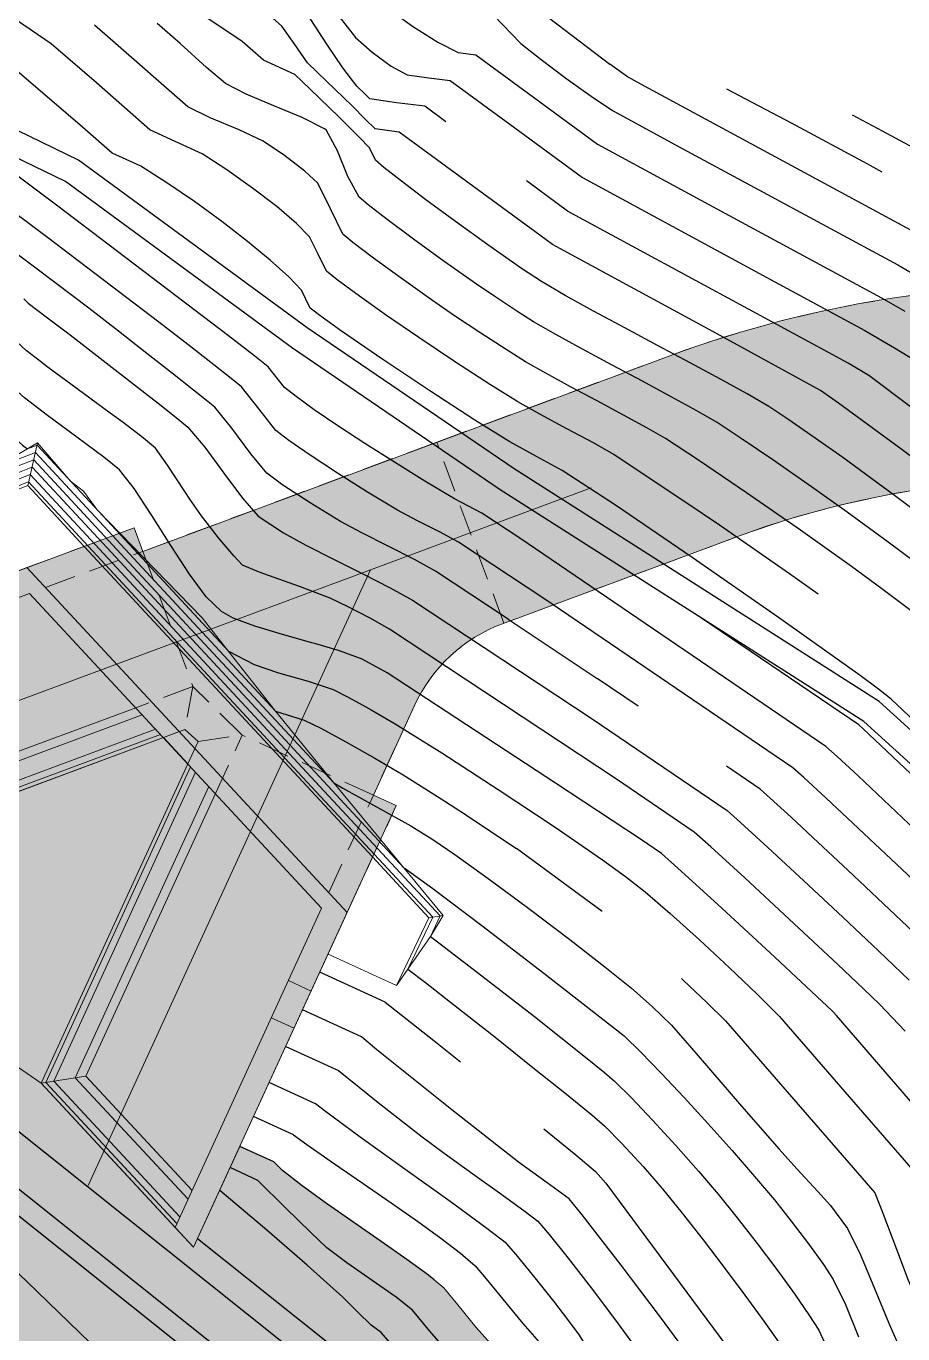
# Model space of a CAD drawing. Header units: millimetres. Extents: x -133 to 63340, y -143 to 109141.
# Drawn here: x 62375.74 to 62403.71, y 108720.06 to 108761.78 of the extents above; entities that cross this region are included whole.
import ezdxf

# ---------------------------------------------------------------- set-up
doc = ezdxf.new("R2010")
doc.units = ezdxf.units.MM
doc.header["$MEASUREMENT"] = 0
for name, pattern in [('NASCOSTA', [9.525, 6.35, -3.175]), ('TRATTEGGIATA', [0.75, 0.5, -0.25]), ('TRATTEGGIATA2', [9.525, 6.35, -3.175]), ('TRATTOPUNTO2', [12.7, 6.35, -3.175, 0, -3.175])]:
    doc.linetypes.add(name, pattern=pattern)
for name, color, linetype in [('colore lago', 131, 'Continuous'), ('curve livello 1m', 2, 'Continuous'), ('curve livello 5m', 7, 'Continuous'), ('curve livello di scavo 1 m', 2, 'Continuous'), ('LIN010CO', 2, 'Continuous'), ('LIN010TR', 2, 'NASCOSTA'), ('LIN018CO', 6, 'Continuous'), ('LIN025CO', 7, 'Continuous'), ('LINCOLO-ROSSO-025', 10, 'Continuous'), ('Strade', 7, 'Continuous'), ('TRATTCOLO-30', 253, 'Continuous'), ('TRATTCOLO-32', 255, 'Continuous')]:
    doc.layers.add(name, color=color, linetype=linetype)
doc.layers.add('Colori bordi', color=5, linetype='Continuous', plot=False)
doc.layers.add('no_plot', color=5, linetype='Continuous', plot=False)

# ---------------------------------------------------------------- blocks, each defined once
blk = doc.blocks.new('CONTORNO')
at = {"layer": 'Colori bordi', "lineweight": 0, "ltscale": 2, "flags": 128}
blk.add_lwpolyline([(9.426, 101.471, 0.76503), (-27.561, 123.114), (-31.83, 118.918, 0.278191), (-69.079, 126.141), (-85.83, 120.005), (-86.105, 120.756), (-102.99, 114.571), (-98.153, 109.314), (-85.2, 114.059), (-84.427, 113.219), (-89.144, 103.05), (-84.307, 97.793), (-77.785, 111.855), (-78.51, 112.191), (-77.184, 115.052, -0.198912), (-74.368, 117.643), (-67.474, 120.163, -0.281645), (-36.074, 114.45, 0.175507), (-40.663, 100.044), (-40.374, 92.645, 0.034114)], format="xyb", dxfattribs=at)

msp = doc.modelspace()

# ---------------------------------------------------------------- hatches: boundary and pattern name
at = {"layer": 'colore lago', "linetype": 'Continuous', "lineweight": 0}
msp.add_hatch(color=256, dxfattribs=at).paths.add_polyline_path([(62394.5204, 108712.2459), (62395.117, 108711.6764), (62395.6406, 108710.6293), (62394.8002, 108710.3922), (62399.2235, 108704.7825), (62412.5003, 108708.5285), (62413.2067, 108707.6326), (62407.7302, 108697.8512), (62412.1535, 108692.2416), (62412.9472, 108693.6591), (62412.9542, 108692.0976), (62414.0082, 108690.1294), (62414.5077, 108689.1966), (62414.9207, 108688.4253), (62415.1861, 108687.9297), (62415.5083, 108687.3279), (62416.2931, 108686.7942), (62417.1906, 108686.23), (62417.969, 108685.782), (62418.4846, 108685.537), (62419.1884, 108685.4527), (62419.9557, 108685.3699), (62420.4783, 108685.1894), (62421.2527, 108684.8739), (62422.0468, 108684.518), (62422.5163, 108684.2624), (62423.4994, 108683.254), (62424.8803, 108681.83), (62425.6772, 108681.0253), (62426.388, 108680.3128), (62426.9073, 108679.7976), (62427.1296, 108679.5849), (62427.6677, 108679.3514), (62428.2779, 108678.8906), (62429.1097, 108678.186), (62429.7272, 108677.6064), (62430.0884, 108677.2216), (62430.467, 108676.3439), (62430.811, 108675.2778), (62431.1702, 108674.5108), (62431.6141, 108674.232), (62432.1182, 108673.9293), (62432.7182, 108673.2212), (62433.3642, 108672.3188), (62433.9717, 108671.5972), (62434.4688, 108671.2781), (62434.9585, 108671.0103), (62435.4179, 108670.7577), (62435.9831, 108670.3933), (62436.7708, 108669.8635), (62437.6389, 108669.2648), (62438.4457, 108668.6941), (62439.3646, 108668.0159), (62440.4199, 108667.2144), (62441.2951, 108666.53), (62442.2044, 108665.791), (62443.0885, 108665.0571), (62443.8645, 108664.3988), (62444.449, 108663.8865), (62444.7591, 108663.591), (62445.3244, 108662.7111), (62445.8151, 108661.9895), (62446.4679, 108661.7513), (62448.1936, 108661.1408), (62446.5378, 108652.8014), (62446.3027, 108651.6172), (62440.9509, 108652.5219), (62435.4435, 108653.0423), (62429.8796, 108653.2134), (62424.3375, 108653.0217), (62418.7888, 108652.4748), (62413.313, 108651.5404), (62407.8947, 108650.2381), (62402.5829, 108648.6194), (62397.4028, 108646.6292), (62392.3471, 108644.2966), (62387.4709, 108641.6608), (62382.7641, 108638.6807), (62378.5736, 108635.667), (62374.4327, 108632.2574), (62370.3747, 108628.4632), (62367.341, 108625.2477), (62364.0711, 108621.403), (62361.5015, 108617.9735), (62358.4141, 108613.3566), (62355.6386, 108608.5282), (62353.1888, 108603.5582), (62351.0878, 108598.4147), (62349.3183, 108593.1368), (62347.9014, 108587.7584), (62346.8307, 108582.3046), (62346.1263, 108576.8084), (62345.7933, 108571.4278), (62345.8092, 108565.8708), (62346.181, 108560.3104), (62346.9476, 108554.8198), (62348.0569, 108549.3677), (62348.9382, 108546.1575), (62347.7101, 108543.5061), (62343.6536, 108541.931), (62342.917, 108542.5188), (62342.059, 108542.9833), (62341.337, 108543.1852), (62340.5752, 108542.9743), (62339.6342, 108542.4682), (62338.6626, 108541.9356), (62337.8087, 108541.6455), (62337.3125, 108541.7296), (62336.3871, 108541.9326), (62334.0999, 108542.5173), (62331.1652, 108543.3198), (62327.978, 108544.2057), (62324.9329, 108545.0408), (62322.4248, 108545.6908), (62321.6797, 108545.8539), (62320.815, 108546.034), (62320.3039, 108546.1522), (62319.6879, 108546.4466), (62318.9296, 108546.8157), (62317.7863, 108547.2996), (62316.4033, 108547.8555), (62314.8859, 108548.4511), (62313.3395, 108549.0541), (62311.8694, 108549.6324), (62310.5809, 108550.1538), (62309.5794, 108550.586), (62308.9211, 108550.911), (62307.8794, 108551.5619), (62304.9319, 108553.2472), (62301.7635, 108555.25), (62299.7834, 108556.5397), (62298.9389, 108745.4947), (62330.7416, 108763.2145), (62333.3772, 108761.0595), (62337.2747, 108758.1642), (62341.9795, 108755.3069), (62347.0136, 108752.0356), (62351.8854, 108748.4512), (62355.9183, 108746.3193), (62362.3694, 108741.3887), (62363.4846, 108740.874), (62364.5999, 108740.3594), (62363.7039, 108740.0266), (62362.3265, 108739.5151), (62367.187, 108734.2797), (62380.1191, 108739.0825), (62380.8954, 108738.2464), (62376.2242, 108728.0558), (62381.0848, 108722.8205), (62382.5581, 108726.0346), (62383.6394, 108725.543), (62383.921, 108725.2729), (62384.545, 108724.7826), (62385.3252, 108724.2188), (62386.1902, 108723.6166), (62387.0683, 108723.0109), (62387.888, 108722.4367), (62388.5779, 108721.9292), (62389.0664, 108721.5233), (62389.5101, 108720.9867), (62390.0985, 108720.2676), (62390.648, 108719.643), (62391.287, 108718.9268), (62391.6211, 108718.5385), (62391.925, 108717.8958), (62392.2269, 108717.0545), (62392.8338, 108715.1478), (62393.1436, 108714.2685), (62393.4608, 108713.5627)])
at = {"layer": 'LINCOLO-ROSSO-025', "linetype": 'Continuous', "lineweight": 0}
h = msp.add_hatch(color=256, dxfattribs=at)
h.dxf.hatch_style = 1
h.paths.add_polyline_path([(62441.6798, 108724.7481, 0.0303488), (62440.4769, 108728.6488), (62437.372, 108728.1373, -0.0353788), (62438.6869, 108724.0206), (62440.2085, 108717.7612), (62443.2013, 108718.4887)])
h.paths.add_polyline_path([(62444.6726, 108725.4756, 0.0261789), (62443.5704, 108729.1584), (62440.4769, 108728.6488, -0.0303488), (62441.6798, 108724.7481), (62443.2013, 108718.4887), (62446.1942, 108719.2162)])
h.paths.add_polyline_path([(62436.5648, 108741.0554), (62434.4623, 108738.7799, -0.0881984), (62440.4769, 108728.6488), (62443.5704, 108729.1584, 0.0948016)])
h.paths.add_polyline_path([(62434.4623, 108738.7799), (62432.3573, 108736.5016, -0.0802528), (62437.372, 108728.1373), (62440.4769, 108728.6488, 0.0881984)])
h.paths.add_polyline_path([(62434.4623, 108738.7799, 0.0173628), (62432.8756, 108740.4954, 0.0397036), (62430.7976, 108738.0998), (62432.3573, 108736.5016)])
h.paths.add_polyline_path([(62432.8153, 108740.4358), (62432.8755, 108740.4955, 0.0155661), (62431.3548, 108741.9366), (62429.2426, 108739.6931), (62430.7976, 108738.0998, -0.0386425)])
h.paths.add_polyline_path([(62435.0158, 108742.6177), (62433.4668, 108744.1799), (62431.3548, 108741.9366, -0.0155661), (62432.8755, 108740.4955)])
h.paths.add_polyline_path([(62436.5648, 108741.0554), (62435.0158, 108742.6177), (62432.8755, 108740.4955, -0.0173641), (62434.4623, 108738.7799)])
h.paths.add_polyline_path([(62413.3602, 108753.2719), (62412.9359, 108750.2207, -0.153556), (62431.3548, 108741.9366), (62433.4668, 108744.1799, 0.153719)])
h.paths.add_polyline_path([(62412.9359, 108750.2207), (62412.5115, 108747.1694, -0.1533602), (62429.2426, 108739.6931), (62431.3548, 108741.9366, 0.153556)])
h.paths.add_polyline_path([(62412.9359, 108750.2207, 0.1189367), (62397.2588, 108748.3489), (62389.9093, 108745.6195), (62389.38, 108745.4229), (62390.9355, 108742.715), (62397.8182, 108745.2659, -0.122973), (62412.5115, 108747.1694)])
h.paths.add_polyline_path([(62413.3602, 108753.2719, 0.1193677), (62396.1865, 108751.2363), (62387.8246, 108748.1308), (62389.38, 108745.4229), (62389.9093, 108745.6195), (62397.2588, 108748.3489, -0.1189367), (62412.9359, 108750.2207)])
at = {"layer": 'TRATTCOLO-30', "linetype": 'Continuous', "lineweight": 0}
h = msp.add_hatch(color=256, dxfattribs=at)
h.dxf.hatch_style = 1
h.paths.add_polyline_path([(62419.7844, 108705.8709), (62419.0863, 108706.2617), (62419.1519, 108706.3789, -0.1419505), (62422.7188, 108709.896), (62423.281, 108710.2005), (62421.7999, 108713.9785), (62419.5162, 108713.3342), (62409.5531, 108695.5394), (62411.6173, 108692.9215), (62412.1535, 108692.2416), (62417.8943, 108702.4952)])
h.paths.add_polyline_path([(62419.5162, 108713.3342), (62413.1604, 108711.541), (62397.4005, 108707.0944), (62399.2235, 108704.7825), (62412.5003, 108708.5285), (62413.2067, 108707.6326), (62407.7302, 108697.8512), (62409.5531, 108695.5394)])
h.paths.add_polyline_path([(62421.7999, 108713.9785), (62420.6703, 108716.8601), (62412.3241, 108714.5052), (62412.1068, 108715.2752), (62394.8002, 108710.3922), (62397.4005, 108707.0944), (62413.1604, 108711.541)])
edge = h.paths.add_edge_path()
edge.add_line((62390.9352, 108742.7154), (62387.8242, 108748.1312))
edge.add_line((62387.8242, 108748.1312), (62379.4623, 108745.0257))
edge.add_line((62379.4623, 108745.0257), (62379.1838, 108745.7756))
edge.add_line((62379.1838, 108745.7756), (62362.3265, 108739.5151))
edge.add_line((62362.3265, 108739.5151), (62367.187, 108734.2798))
edge.add_line((62367.187, 108734.2798), (62380.1191, 108739.0825))
edge.add_line((62380.1191, 108739.0825), (62380.8954, 108738.2464))
edge.add_line((62380.8954, 108738.2464), (62376.2242, 108728.0559))
edge.add_line((62376.2242, 108728.0559), (62381.0848, 108722.8205))
edge.add_line((62381.0848, 108722.8205), (62387.544, 108736.9119))
edge.add_line((62387.544, 108736.9119), (62386.8168, 108737.2453))
edge.add_line((62386.8168, 108737.2453), (62388.1307, 108740.1117))
edge.add_arc((62392.6759, 108738.0282), 5, 110.37415, 155.37415, ccw=False)

# ---------------------------------------------------------------- linework, layer by layer
at = {"layer": 'Colori bordi', "linetype": 'Continuous', "lineweight": 0, "flags": 128}
msp.add_lwpolyline([(62367.187, 108734.2797), (62380.1191, 108739.0825), (62380.8954, 108738.2464), (62376.2242, 108728.0558), (62381.0848, 108722.8205), (62382.5581, 108726.0346), (62383.6394, 108725.543), (62383.921, 108725.2729), (62384.545, 108724.7826), (62385.3252, 108724.2188), (62386.1902, 108723.6166), (62387.0683, 108723.0109), (62387.888, 108722.4367), (62388.5779, 108721.9292), (62389.0664, 108721.5233), (62389.0664, 108721.5233), (62389.5101, 108720.9867), (62390.0985, 108720.2676), (62390.648, 108719.643)], dxfattribs=at)
at = {"layer": 'curve livello 1m', "color": 152, "linetype": 'TRATTEGGIATA2', "ltscale": 5, "flags": 128}
msp.add_lwpolyline([(62384.0221, 108729.2284), (62385.7006, 108728.459), (62386.965, 108727.4431), (62388.3706, 108726.3432), (62389.0774, 108725.8208), (62389.9857, 108725.168), (62390.9097, 108724.5076), (62391.6633, 108723.9621), (62392.0604, 108723.6543), (62392.427, 108723.2258), (62393.028, 108722.477), (62393.7645, 108721.524), (62394.512, 108720.5348), (62395.1514, 108719.6685), (62395.564, 108719.0841), (62396.011, 108718.3689), (62396.6641, 108717.2733), (62397.2009, 108716.3497), (62398.8234, 108713.3925), (62399.3108, 108711.6648)], dxfattribs=at)
at = {"layer": 'curve livello 5m', "color": 2}
for p, q in [((62397.3028, 108746.2368), (62394.4844, 108748.1121)), ((62391.1157, 108742.8671), (62393.955, 108740.9727)), ((62394.117, 108733.5348), (62391.3782, 108735.5416)), ((62387.1898, 108730.6434), (62385.1081, 108731.5977)), ((62383.6394, 108725.543), (62382.5581, 108726.0346))]:
    msp.add_line(p, q, dxfattribs=at)
at = {"layer": 'curve livello 5m', "color": 2, "flags": 128}
for points in [[(62376.5355, 108761.2133), (62372.4346, 108764.0281), (62369.343, 108766.9111), (62365.2498, 108771.0569), (62359.9779, 108775.5596), (62357.7511, 108778.2637)], [(62389.1279, 108758.731), (62388.4539, 108759.2254), (62387.5551, 108759.3389), (62386.7044, 108759.4581), (62386.7044, 108759.4581), (62386.5627, 108759.6004), (62386.2846, 108759.869), (62385.8426, 108760.4558), (62385.3376, 108761.2096), (62384.8235, 108761.9982), (62384.3541, 108762.6892), (62383.9834, 108763.1503), (62383.3576, 108763.6962), (62382.5569, 108764.2897), (62381.7216, 108764.8334), (62380.9918, 108765.2297)], [(62394.4844, 108748.1121), (62394.4844, 108748.1121), (62393.8336, 108748.483), (62392.9869, 108748.9375), (62392.1231, 108749.4005), (62391.4207, 108749.7972), (62391.4207, 108749.7972), (62390.5534, 108750.3395), (62389.4358, 108751.0649), (62388.2643, 108751.8444), (62387.2349, 108752.5491), (62387.2349, 108752.5491), (62386.371, 108753.1653), (62385.6639, 108753.6903), (62385.3258, 108753.9665), (62385.3258, 108753.9665), (62385.0561, 108754.5121), (62384.7853, 108755.0623), (62384.7853, 108755.0623), (62384.3692, 108755.4841), (62383.7355, 108756.0233), (62382.9665, 108756.6166), (62382.1446, 108757.2002), (62381.3522, 108757.7107), (62380.4998, 108758.0978), (62379.6879, 108758.4717), (62377.9833, 108759.9689), (62376.5355, 108761.2133)], [(62403.0409, 108757.1231), (62402.5687, 108757.3856), (62400.1562, 108758.69), (62398.0926, 108759.7748)], [(62406.6496, 108747.5999), (62402.6197, 108750.6345), (62401.9667, 108751.0257), (62400.7062, 108751.7073), (62393.0114, 108755.8822), (62391.7291, 108756.8228), (62391.7013, 108756.8432)], [(62391.1157, 108742.8671), (62388.8003, 108744.3972), (62388.1248, 108744.7639), (62387.2894, 108745.1869), (62386.4515, 108745.6111), (62385.768, 108745.9815), (62385.768, 108745.9815), (62384.8025, 108746.5721), (62383.9345, 108747.1413), (62383.4242, 108747.5182), (62383.4242, 108747.5182), (62382.9094, 108748.1322), (62382.3077, 108748.9557), (62381.7566, 108749.6289), (62381.7566, 108749.6289), (62381.5504, 108749.8009), (62381.0844, 108750.1726), (62380.4146, 108750.7), (62379.5967, 108751.3396), (62378.6864, 108752.0474), (62377.7396, 108752.7798), (62377.7396, 108752.7798), (62376.097, 108754.026), (62374.5457, 108755.1836)], [(62401.002, 108743.6587), (62400.0889, 108744.3085), (62397.8529, 108745.8632), (62397.3028, 108746.2368)], [(62395.2595, 108740.0854), (62393.955, 108740.9727)], [(62383.698, 108739.9309), (62384.615, 108739.6412), (62385.137, 108739.3832), (62385.9342, 108738.9519), (62386.859, 108738.429), (62387.7636, 108737.8965), (62387.7636, 108737.8965), (62388.6625, 108737.3364), (62389.0958, 108737.0564)], [(62405.126, 108731.8476), (62403.6545, 108733.2502), (62401.9502, 108734.8572), (62401.007, 108735.7378), (62400.1389, 108736.542), (62399.477, 108737.1488), (62399.1524, 108737.4374), (62398.0782, 108738.168)], [(62389.0958, 108737.0564), (62389.7555, 108736.6301), (62390.8546, 108735.9008), (62391.3782, 108735.5416)], [(62393.7296, 108705.9755), (62392.2274, 108707.178), (62385.6136, 108715.7393), (62363.7987, 108733.1667)], [(62396.6447, 108731.3969), (62396.7034, 108731.3435), (62397.4521, 108730.6366), (62398.0469, 108730.0471), (62398.0469, 108730.0471), (62401.9805, 108725.5131), (62402.8096, 108724.5537), (62403.0716, 108723.9056), (62403.4992, 108722.761), (62403.8803, 108721.7758), (62404.3487, 108720.6847), (62404.7464, 108719.8047), (62404.9543, 108719.4), (62404.9543, 108719.4), (62405.266, 108719.2124), (62405.6968, 108718.9749)], [(62387.1898, 108730.6434), (62388.7467, 108729.4169), (62389.599, 108728.7386)], [(62392.2582, 108726.6053), (62393.2778, 108725.7719), (62393.8988, 108725.2417), (62393.8988, 108725.2417), (62394.237, 108724.8723), (62398.0949, 108719.6567), (62399.9136, 108717.2235), (62400.0463, 108716.9978), (62400.0981, 108716.8998), (62400.2767, 108716.8656), (62400.5215, 108716.7023), (62401.0195, 108716.3305), (62401.7237, 108715.787), (62402.587, 108715.109), (62402.7558, 108714.9747)], [(62388.7515, 108721.785), (62388.5779, 108721.9292), (62387.888, 108722.4367), (62387.0683, 108723.0109), (62386.1902, 108723.6166), (62385.3253, 108724.2188), (62384.545, 108724.7826), (62383.921, 108725.2729), (62383.6394, 108725.543)]]:
    msp.add_lwpolyline(points, dxfattribs=at)
at = {"layer": 'curve livello di scavo 1 m', "linetype": 'Continuous', "lineweight": 0}
for p, q in [((62375.7939, 108747.1216), (62369.937, 108744.8503)), ((62377.5923, 108745.1845), (62375.7939, 108747.1216)), ((62386.7933, 108735.2741), (62377.5923, 108745.1845)), ((62387.5529, 108731.1701), (62385.3706, 108732.1704))]:
    msp.add_line(p, q, dxfattribs=at)
at = {"layer": 'curve livello di scavo 1 m', "linetype": 'Continuous', "lineweight": 0, "flags": 128}
msp.add_lwpolyline([(62387.5529, 108731.1701), (62388.5908, 108733.3381), (62386.7933, 108735.2741)], dxfattribs=at)
at = {"layer": 'LIN010CO', "linetype": 'Continuous', "lineweight": 0}
for p, q in [((62379.4472, 108739.8062), (62367.4409, 108735.3473)), ((62379.8692, 108739.3518), (62367.2815, 108734.6769)), ((62380.0267, 108739.1821), (62367.222, 108734.4266)), ((62376.3733, 108728.0798), (62380.9879, 108738.1468)), ((62376.6273, 108728.1206), (62381.1454, 108737.9771)), ((62377.3076, 108728.2298), (62381.5673, 108737.5227)), ((62376.2242, 108728.0558), (62377.6492, 108728.2847)), ((62380.5523, 108723.5786), (62376.3733, 108728.0798)), ((62380.6487, 108723.7891), (62376.6273, 108728.1206)), ((62380.9071, 108724.3528), (62377.3076, 108728.2298))]:
    msp.add_line(p, q, dxfattribs=at)
at = {"layer": 'LIN010TR', "linetype": 'TRATTOPUNTO2', "lineweight": 0, "ltscale": 5}
msp.add_line((62377.7203, 108724.7921), (62386.7254, 108744.4375), dxfattribs=at)
at = {"layer": 'LIN010TR', "linetype": 'TRATTOPUNTO2', "lineweight": 0, "ltscale": 5, "flags": 128}
msp.add_lwpolyline([(62364.0005, 108735.9978), (62389.909, 108745.6198), (62397.2585, 108748.3493, -0.4489543), (62441.6795, 108724.7485), (62454.4122, 108672.368)], format="xyb", dxfattribs=at)
at = {"layer": 'LIN018CO', "color": 2, "lineweight": 0}
for p, q in [((62374.7139, 108747.668), (62376.1086, 108748.489)), ((62376.1086, 108748.489), (62375.7961, 108747.1193)), ((62376.1086, 108748.489), (62377.1619, 108747.2649)), ((62377.9989, 108746.3633), (62381.3607, 108742.9055)), ((62383.698, 108739.9309), (62381.3607, 108742.9055)), ((62385.5539, 108737.6379), (62383.698, 108739.9309)), ((62387.7938, 108734.9314), (62385.5539, 108737.6379)), ((62389.0399, 108733.4064), (62388.5908, 108733.3381))]:
    msp.add_line(p, q, dxfattribs=at)
at = {"layer": 'LIN018CO', "color": 2, "lineweight": 0, "flags": 128}
for points in [[(62377.1619, 108747.2649), (62377.5704, 108746.9405), (62377.5704, 108746.9405), (62377.9564, 108746.4294), (62377.9989, 108746.3633)], [(62387.5529, 108731.1701), (62387.9159, 108731.6969), (62388.6375, 108732.7409), (62389.0399, 108733.4064), (62387.7938, 108734.9314)]]:
    msp.add_lwpolyline(points, dxfattribs=at)
at = {"layer": 'LIN018CO', "color": 2, "flags": 128}
for points in [[(62393.7257, 108706.8368), (62392.7086, 108707.651), (62386.0946, 108716.2125), (62363.7948, 108734.0273)], [(62378.9406, 108723.758), (62375.0921, 108726.8325)], [(62382.7891, 108720.6835), (62378.9406, 108723.758)], [(62386.6376, 108717.6091), (62382.7891, 108720.6835)]]:
    msp.add_lwpolyline(points, dxfattribs=at)
at = {"layer": 'LIN025CO', "linetype": 'TRATTEGGIATA', "lineweight": 0, "ltscale": 2}
for p, q in [((62388.8367, 108748.5071), (62396.1862, 108751.2366)), ((62379.4623, 108745.0256), (62388.8367, 108748.5071)), ((62390.9814, 108742.7325), (62388.8367, 108748.5071)), ((62375.7659, 108744.5062), (62379.1838, 108745.7756)), ((62379.4623, 108745.0256), (62379.1838, 108745.7756)), ((62376.3551, 108743.8717), (62379.4623, 108745.0256)), ((62379.4623, 108745.0256), (62381.0638, 108740.7134)), ((62381.0638, 108740.7134), (62379.2354, 108740.0344)), ((62381.0638, 108740.7134), (62380.8049, 108739.3372)), ((62382.6352, 108739.162), (62381.0638, 108740.7134)), ((62388.1307, 108740.1116), (62386.7123, 108737.0174)), ((62380.8049, 108739.3372), (62380.1191, 108739.0825)), ((62381.2242, 108738.9638), (62380.8049, 108739.3372)), ((62380.8954, 108738.2464), (62381.2242, 108738.9638)), ((62381.2242, 108738.9638), (62382.6352, 108739.162)), ((62381.7791, 108737.2945), (62382.6352, 108739.162)), ((62386.8168, 108737.2453), (62382.6352, 108739.162)), ((62387.544, 108736.9119), (62386.8168, 108737.2453)), ((62385.3923, 108734.1376), (62386.7123, 108737.0174)), ((62385.9815, 108733.503), (62387.544, 108736.9119))]:
    msp.add_line(p, q, dxfattribs=at)
at = {"layer": 'LIN025CO', "linetype": 'Continuous', "lineweight": 0}
for p, q in [((62362.3265, 108739.5151), (62375.7659, 108744.5062)), ((62375.7659, 108744.5062), (62385.9815, 108733.503)), ((62362.9156, 108738.8805), (62375.8477, 108743.6832)), ((62385.1668, 108733.6457), (62375.8477, 108743.6832)), ((62379.2354, 108740.0344), (62367.5209, 108735.6838)), ((62380.1191, 108739.0825), (62367.187, 108734.2797)), ((62376.2242, 108728.0558), (62380.8954, 108738.2464)), ((62377.6492, 108728.2847), (62381.7791, 108737.2945)), ((62376.2242, 108728.0558), (62367.187, 108734.2797)), ((62380.4956, 108723.4551), (62385.1668, 108733.6457)), ((62381.0848, 108722.8205), (62385.9815, 108733.503)), ((62384.8322, 108730.9957), (62384.1049, 108731.3291)), ((62384.2892, 108729.8111), (62383.5619, 108730.1445)), ((62380.4956, 108723.4551), (62376.2242, 108728.0558)), ((62381.0369, 108724.6358), (62377.6492, 108728.2847)), ((62381.0848, 108722.8205), (62380.4956, 108723.4551))]:
    msp.add_line(p, q, dxfattribs=at)
at = {"layer": 'LIN025CO', "linetype": 'TRATTEGGIATA', "lineweight": 0, "ltscale": 2, "flags": 128}
msp.add_lwpolyline([(62429.2423, 108739.6934, 0.2816447), (62397.8179, 108745.2663), (62390.9352, 108742.7154, 0)], format="xyb", dxfattribs=at)
at = {"layer": 'LIN025CO', "linetype": 'TRATTEGGIATA', "lineweight": 0, "ltscale": 2}
for centre, radius, start, end in [((62408.9758, 108716.7989), 36.736, 48.18973, 110.37415), ((62392.6759, 108738.0282), 5, 110.37415, 155.37415)]:
    msp.add_arc(centre, radius, start, end, dxfattribs=at)
at = {"layer": 'no_plot', "linetype": 'Continuous', "lineweight": 0}
for p, q in [((62376.0922, 108748.4171), (62375.7822, 108748.2968)), ((62379.4535, 108744.7966), (62376.0922, 108748.4171)), ((62376.038, 108748.1815), (62374.7139, 108747.668)), ((62379.3069, 108744.6605), (62376.038, 108748.1815)), ((62375.9295, 108747.7104), (62372.6951, 108746.4562)), ((62375.9837, 108747.946), (62373.7, 108747.0604)), ((62379.0138, 108744.3884), (62375.9295, 108747.7104)), ((62379.1604, 108744.5244), (62375.9837, 108747.946)), ((62375.8211, 108747.2394), (62370.5843, 108745.2086)), ((62375.8753, 108747.4749), (62371.6931, 108745.853)), ((62384.2747, 108738.1339), (62375.8211, 108747.2394)), ((62384.8248, 108737.8354), (62375.8753, 108747.4749))]:
    msp.add_line(p, q, dxfattribs=at)
at = {"layer": 'no_plot'}
for p, q in [((62386.4361, 108729.5321), (62384.5563, 108730.3938)), ((62384.9717, 108727.3996), (62383.4942, 108728.0768)), ((62384.2737, 108726.4048), (62382.9962, 108726.9904)), ((62383.137, 108724.957), (62382.2504, 108725.3634))]:
    msp.add_line(p, q, dxfattribs=at)
at = {"layer": 'no_plot', "flags": 128}
for points in [[(62385.7754, 108767.4111), (62387.8125, 108766.1404), (62389.4246, 108764.5431), (62390.9839, 108763.1526), (62394.3625, 108760.569)], [(62382.5294, 108767.0185), (62383.3798, 108766.5077), (62384.1549, 108765.8886), (62384.1549, 108765.8886), (62384.6539, 108765.2229), (62385.1812, 108764.3827), (62385.685, 108763.7069), (62385.685, 108763.7069), (62386.3835, 108763.0624), (62387.2089, 108762.3974), (62388.069, 108761.778), (62388.8717, 108761.2707), (62389.5247, 108760.9418), (62389.5247, 108760.9418), (62390.0859, 108760.8672), (62390.9278, 108760.2496), (62393.9655, 108758.0213), (62398.0273, 108755.8175), (62403.0226, 108753.1166), (62403.7655, 108752.6869)], [(62381.7606, 108766.1241), (62382.5349, 108765.6873), (62383.3899, 108765.093), (62384.0692, 108764.5195), (62384.0692, 108764.5195), (62384.594, 108763.8524), (62385.1518, 108762.9783), (62385.7115, 108762.1002), (62386.2421, 108761.421), (62386.2421, 108761.421), (62386.7769, 108760.9512), (62387.3901, 108760.5097), (62387.8977, 108760.2288), (62387.8977, 108760.2288), (62388.585, 108760.1377), (62389.2699, 108760.0463), (62389.2699, 108760.0463), (62391.3285, 108758.5362), (62393.4885, 108756.9517), (62399.3668, 108753.7624), (62402.4947, 108752.0712), (62403.4356, 108751.5203), (62404.1151, 108751.1004)], [(62405.6567, 108746.7865), (62403.6398, 108748.2998), (62401.6554, 108749.7549), (62401.0749, 108750.1542), (62397.7666, 108751.9738), (62392.5343, 108754.8126), (62392.1297, 108755.1094), (62387.6379, 108758.4046), (62386.8696, 108758.5068), (62386.5698, 108758.8067), (62386.1428, 108759.237), (62385.3191, 108760.0302), (62384.7151, 108760.6155), (62384.2866, 108761.2332), (62383.8976, 108761.7812), (62383.3054, 108762.3091), (62382.5536, 108762.8897), (62381.7305, 108763.4619), (62380.9242, 108763.9641), (62380.223, 108764.3353)], [(62405.1104, 108745.5557), (62403.4387, 108746.8099), (62401.7941, 108748.0159), (62400.9144, 108748.6394), (62400.0378, 108749.2422), (62399.4273, 108749.6436), (62398.7418, 108750.0467), (62397.8875, 108750.5213), (62396.9173, 108751.0453), (62395.8842, 108751.5966), (62394.8408, 108752.1529), (62393.8401, 108752.6921), (62392.935, 108753.1922), (62392.1783, 108753.6308), (62391.5408, 108754.0499), (62390.472, 108754.805), (62389.4343, 108755.5525), (62388.4922, 108756.2443), (62387.7103, 108756.8324), (62387.1534, 108757.269), (62386.8861, 108757.5058), (62386.6916, 108757.9003), (62386.3715, 108758.2287), (62385.7228, 108758.8736), (62384.7873, 108759.7864), (62384.313, 108760.2348), (62383.8184, 108760.4623), (62383.3085, 108760.6942), (62382.6331, 108761.2874), (62380.0406, 108763.0333)], [(62389.5026, 108762.8424), (62390.3659, 108762.4253), (62391.5247, 108761.2312)], [(62404.0178, 108743.0939), (62403.0367, 108743.8301), (62402.0713, 108744.538), (62400.4407, 108745.6985), (62398.7217, 108746.8937), (62397.1926, 108747.9322), (62396.132, 108748.6226), (62395.5451, 108748.9636), (62394.793, 108749.3748), (62393.9527, 108749.8238), (62393.1012, 108750.2784), (62392.3157, 108750.7063), (62391.6732, 108751.0751), (62391.051, 108751.4642), (62390.2492, 108751.9846), (62389.4087, 108752.5438), (62388.6702, 108753.0493), (62387.7021, 108753.7367), (62386.8204, 108754.3808), (62386.1576, 108754.8834), (62385.8459, 108755.1463), (62385.4469, 108755.9534), (62385.0463, 108756.7675), (62384.6309, 108757.1588), (62383.9863, 108757.6561), (62383.306, 108758.1099), (62382.5365, 108758.4781), (62381.612, 108758.8614), (62380.8948, 108759.2125), (62378.425, 108761.3818), (62377.9204, 108761.8155)], [(62404.5641, 108744.3248), (62403.2377, 108745.32), (62401.9327, 108746.2769), (62400.7925, 108747.0884), (62399.5904, 108747.9242), (62398.5213, 108748.6504), (62397.7796, 108749.1331), (62397.1349, 108749.5102), (62396.3201, 108749.9595), (62395.3989, 108750.4542), (62394.4352, 108750.9676), (62393.4926, 108751.473), (62392.6349, 108751.9437), (62391.9258, 108752.3529), (62391.3945, 108752.6878), (62390.7203, 108753.1311), (62390.1055, 108753.5496), (62389.0765, 108754.2781), (62388.0983, 108754.9866), (62387.2606, 108755.6085), (62386.6533, 108756.0772), (62386.366, 108756.326), (62386.0064, 108756.9827), (62385.6689, 108757.8077), (62385.3073, 108758.4726), (62385.2598, 108758.5091), (62384.5415, 108758.8665), (62383.6422, 108759.2438), (62382.7622, 108759.6148), (62382.1016, 108759.9534), (62381.4984, 108760.4587), (62380.6599, 108761.228), (62379.922, 108761.8678)], [(62391.5247, 108761.2312), (62392.1653, 108760.7184), (62392.9564, 108760.1238), (62393.761, 108759.5479), (62394.4426, 108759.0908), (62394.4426, 108759.0908), (62396.6878, 108757.8727), (62403.5505, 108754.162), (62404.5712, 108753.5717)], [(62405.1894, 108738.5587), (62403.3357, 108740.3112), (62402.9253, 108740.6322), (62402.3486, 108741.06), (62399.7371, 108742.9185), (62396.9841, 108744.8327), (62394.5353, 108746.496), (62392.8368, 108747.6016), (62392.0212, 108748.0511), (62391.1682, 108748.5194), (62390.0558, 108749.2149), (62388.6225, 108750.1453), (62387.1199, 108751.145), (62385.7996, 108752.0488), (62385.1487, 108752.5173), (62384.8057, 108752.7867), (62384.5243, 108753.3572), (62384.1191, 108753.785), (62383.5302, 108754.3161), (62382.8023, 108754.9159), (62381.9803, 108755.55), (62381.1091, 108756.1836), (62380.2336, 108756.7823), (62379.3984, 108757.3114), (62378.9285, 108757.5248), (62378.4811, 108757.7309), (62377.5415, 108758.5561), (62375.1505, 108760.6111)], [(62404.0784, 108755.2075), (62395.3483, 108759.9278), (62394.9196, 108760.1604), (62394.3625, 108760.569)], [(62404.1845, 108757.8263), (62403.0601, 108758.4342), (62402.0983, 108758.9399)], [(62405.1097, 108735.1866), (62402.2764, 108737.8582), (62401.6123, 108738.476), (62401.2505, 108738.8043), (62391.4855, 108745.4465), (62390.2738, 108746.2473), (62389.4044, 108746.7016), (62388.4587, 108747.2676), (62387.4911, 108747.866), (62386.5491, 108748.4656), (62385.6801, 108749.0354), (62384.9314, 108749.5442), (62384.3505, 108749.961), (62383.9847, 108750.2548), (62383.4617, 108750.9169), (62383.0408, 108751.2528), (62382.2017, 108751.9052), (62376.7479, 108756.0427), (62373.3104, 108758.6078)], [(62404.3821, 108734.2184), (62402.1133, 108736.3577), (62401.261, 108737.1525), (62400.5529, 108737.8055), (62400.2015, 108738.1209), (62392.2559, 108743.5255), (62389.5371, 108745.3222), (62388.9297, 108745.6466), (62388.1996, 108746.0144), (62387.5862, 108746.3415), (62386.6316, 108746.9169), (62385.673, 108747.5201), (62384.8035, 108748.0902), (62384.1163, 108748.566), (62383.7045, 108748.8865), (62383.1702, 108749.5578), (62382.6092, 108750.2729), (62382.3397, 108750.4933), (62381.7277, 108750.9764), (62380.8968, 108751.6252), (62379.9707, 108752.3425), (62376.4224, 108755.0344), (62373.0715, 108757.5348)], [(62376.2403, 108751.0486), (62375.7468, 108751.4381), (62375.1414, 108751.9987), (62374.5718, 108752.5228), (62373.9365, 108753.0119), (62373.1564, 108753.5796), (62372.3208, 108754.1634), (62371.5194, 108754.7007), (62370.8416, 108755.1289)], [(62375.6655, 108753.0799), (62375.808, 108752.9484), (62376.3846, 108752.5097), (62377.1412, 108751.9365), (62377.1412, 108751.9365), (62378.2037, 108751.114), (62379.2015, 108750.3368), (62380.0444, 108749.6757), (62380.642, 108749.2014), (62380.9041, 108748.985), (62380.9041, 108748.985), (62381.4456, 108748.3446), (62382.0514, 108747.5227), (62382.6436, 108746.7231), (62383.1439, 108746.1498), (62383.1439, 108746.1498), (62383.9498, 108745.6215), (62384.668, 108745.2277), (62385.5476, 108744.7777), (62386.4795, 108744.3096), (62387.3546, 108743.8617), (62388.0636, 108743.4721), (62388.0636, 108743.4721), (62393.7967, 108739.6833), (62398.1033, 108736.7539), (62398.5307, 108736.374), (62399.4023, 108735.575), (62400.5453, 108734.5161), (62401.7871, 108733.3567), (62401.7871, 108733.3567), (62402.9268, 108732.282), (62403.9109, 108731.344)], [(62378.4261, 108749.4306), (62378.0224, 108749.7269), (62377.1632, 108750.3552), (62376.3674, 108750.9483), (62376.2403, 108751.0486)], [(62384.9837, 108742.0735), (62384.8537, 108742.112), (62383.9137, 108742.3754), (62383.0381, 108742.6359), (62382.3428, 108742.8905), (62381.9752, 108743.1044), (62381.4815, 108743.5782), (62380.9523, 108744.2932), (62380.3564, 108745.2078), (62379.7487, 108746.1699), (62379.184, 108747.0271), (62378.7169, 108747.6271), (62378.2179, 108748.0352), (62377.3613, 108748.6677), (62376.4246, 108749.3551), (62375.6856, 108749.9277), (62375.166, 108750.3948), (62375.149, 108750.4109)], [(62374.1262, 108749.7998), (62374.3242, 108749.6109), (62375.0312, 108748.9455), (62375.6244, 108748.4174), (62375.6244, 108748.4174), (62375.7822, 108748.2968)], [(62380.9661, 108746.6948), (62380.8255, 108746.8991), (62380.2496, 108747.7737), (62379.8634, 108748.3137), (62379.4842, 108748.6379), (62378.8333, 108749.1318), (62378.4261, 108749.4306)], [(62383.1009, 108744.3954), (62382.647, 108744.5823), (62382.365, 108744.8779), (62381.8797, 108745.4608), (62381.3367, 108746.1561), (62380.9661, 108746.6948)], [(62403.784, 108729.7131), (62402.965, 108730.578), (62402.4667, 108731.0596), (62401.624, 108731.8562), (62400.0835, 108733.2945), (62398.6656, 108734.608), (62397.5844, 108735.5991), (62397.0543, 108736.0705), (62394.5671, 108737.7623), (62387.3268, 108742.5471), (62386.7152, 108742.8889), (62386.017, 108743.2537), (62385.4417, 108743.532), (62384.4662, 108743.9027), (62383.3248, 108744.3032), (62383.1008, 108744.3954)], [(62421.9689, 108718.0034), (62418.7754, 108720.3505), (62417.2857, 108721.4271), (62416.6632, 108721.9644), (62415.9455, 108722.6127), (62415.3261, 108723.1471), (62414.8153, 108723.5107), (62414.4222, 108723.7979), (62414.2245, 108724.0956), (62413.9137, 108724.6462), (62413.5109, 108725.4078), (62413.0369, 108726.3388), (62412.5127, 108727.3973), (62411.9592, 108728.5417), (62411.3974, 108729.7303), (62410.8481, 108730.9212), (62410.5909, 108731.5493), (62410.3609, 108731.8086), (62408.7712, 108733.3585), (62405.8373, 108736.1548), (62402.4396, 108739.3587), (62402.2996, 108739.4878), (62397.2888, 108742.8961)], [(62382.1949, 108741.8439), (62382.1988, 108741.8413), (62383.0121, 108741.4133), (62383.0121, 108741.4133), (62383.7886, 108741.151), (62384.7406, 108740.882), (62385.539, 108740.6151), (62385.539, 108740.6151), (62386.0181, 108740.3728), (62386.5775, 108740.0628)], [(62407.9515, 108720.06), (62407.6906, 108720.1774), (62407.2168, 108720.4465), (62406.5895, 108722.1535), (62405.6958, 108724.6096), (62405.303, 108725.6433), (62405.1017, 108726.1509), (62401.5921, 108730.2121), (62401.4859, 108730.3319), (62401.4608, 108730.3557), (62399.6217, 108732.0728), (62397.9289, 108733.641), (62396.6382, 108734.8243), (62396.0052, 108735.387), (62395.3375, 108735.8412), (62392.6273, 108737.6322), (62387.261, 108741.1467), (62386.4629, 108741.5889), (62385.7421, 108741.8488), (62384.9836, 108742.0735)], [(62386.5775, 108740.0628), (62386.749, 108739.9678), (62387.5123, 108739.5216), (62387.5123, 108739.5216), (62388.996, 108738.597), (62390.8001, 108737.4313), (62392.6143, 108736.2274), (62394.1285, 108735.1886), (62394.1285, 108735.1886), (62394.8612, 108734.6501), (62395.4829, 108734.1632), (62395.4829, 108734.1632), (62396.2835, 108733.4705), (62397.2152, 108732.6312), (62398.1753, 108731.7409), (62399.0607, 108730.8948), (62399.7687, 108730.1885), (62399.7687, 108730.1885), (62401.7166, 108727.9433), (62403.9556, 108725.3523)], [(62385.5539, 108737.6379), (62385.8481, 108737.4721), (62388.015, 108736.2714), (62388.7109, 108735.829), (62389.4154, 108735.3543), (62389.4154, 108735.3543), (62390.5548, 108734.5348), (62391.7379, 108733.6591)], [(62387.7938, 108734.9314), (62387.8303, 108734.9097), (62387.8303, 108734.9097), (62388.7126, 108734.2693), (62390.323, 108733.052), (62392.3498, 108731.4956), (62394.4813, 108729.8379), (62394.4813, 108729.8379), (62394.8185, 108729.5666), (62395.3463, 108729.05), (62395.9961, 108728.3803), (62396.7259, 108727.6032), (62397.4938, 108726.7646), (62398.2581, 108725.9101), (62398.9767, 108725.0854), (62399.6078, 108724.3364), (62399.6078, 108724.3364), (62400.1482, 108723.6582), (62400.6998, 108722.9299), (62401.1747, 108722.2705), (62401.4848, 108721.7988), (62401.4848, 108721.7988), (62401.8717, 108720.9923), (62402.2932, 108719.9649)], [(62391.7379, 108733.6591), (62391.823, 108733.5962), (62393.0849, 108732.6408), (62394.2054, 108731.771), (62395.049, 108731.0891), (62395.049, 108731.0891), (62395.7086, 108730.5006), (62396.3252, 108729.9056), (62396.3252, 108729.9056), (62397.1822, 108728.931), (62398.5612, 108727.3259), (62399.7583, 108725.9484), (62399.7583, 108725.9484), (62400.328, 108725.3253), (62400.9927, 108724.6064), (62401.3981, 108724.1578), (62401.3981, 108724.1578), (62401.9457, 108723.4174), (62402.356, 108722.5858), (62402.8067, 108721.5114), (62403.255, 108720.4045), (62403.6578, 108719.4753)], [(62388.6375, 108732.7409), (62388.9451, 108732.5083), (62390.4128, 108731.3813), (62391.9563, 108730.1808), (62391.9563, 108730.1808), (62392.7964, 108729.5181), (62393.5823, 108728.8903), (62394.194, 108728.3938), (62394.5119, 108728.125), (62394.5119, 108728.125), (62395.0471, 108727.5944), (62395.7246, 108726.8815), (62396.4651, 108726.0729), (62397.1892, 108725.2552), (62397.8176, 108724.515), (62397.8176, 108724.515), (62398.4234, 108723.7622), (62399.0601, 108722.9413), (62399.683, 108722.1124), (62400.2476, 108721.3358), (62400.7094, 108720.6717), (62401.0239, 108720.1803), (62401.0239, 108720.1803), (62401.3683, 108719.435)], [(62387.9159, 108731.6969), (62388.4758, 108731.2669), (62389.4313, 108730.5238), (62389.4313, 108730.5238), (62390.6878, 108729.5339), (62391.908, 108728.5628), (62392.9774, 108727.7025), (62393.7814, 108727.0453), (62394.2053, 108726.6834), (62394.2053, 108726.6834), (62394.7433, 108726.1372), (62395.4181, 108725.4003), (62396.0273, 108724.6937), (62396.0273, 108724.6937), (62396.6635, 108723.9074), (62397.3331, 108723.0549), (62398.0095, 108722.1721), (62398.6661, 108721.295), (62399.2763, 108720.4595), (62399.8136, 108719.7015)], [(62398.5861, 108716.7405), (62398.5757, 108716.7586), (62398.0795, 108717.6024), (62397.7388, 108718.1538), (62397.0459, 108719.1352), (62395.972, 108720.59), (62394.7168, 108722.2513), (62393.48, 108723.8518), (62393.0584, 108724.3647), (62392.36, 108724.8773), (62391.4509, 108725.5361), (62389.3184, 108727.2048), (62386.9284, 108729.1251), (62386.4361, 108729.5321)], [(62395.4883, 108715.8665), (62395.204, 108716.5227), (62394.7552, 108717.5396), (62394.3679, 108718.3502), (62393.8903, 108719.2008), (62393.3892, 108720.0144), (62393.0519, 108720.4795), (62392.5761, 108721.1023), (62391.9366, 108721.9047), (62391.376, 108722.5869), (62391.0624, 108722.944), (62390.4411, 108723.4255), (62389.2623, 108724.2787), (62387.8169, 108725.3119), (62386.3959, 108726.333), (62385.2903, 108727.1503), (62384.9717, 108727.3996)], [(62384.2737, 108726.4048), (62384.6925, 108726.1061), (62385.5807, 108725.4872), (62386.4887, 108724.8608), (62387.3805, 108724.2446), (62388.22, 108723.6561), (62388.9712, 108723.113), (62389.598, 108722.633), (62390.0644, 108722.2337), (62390.0644, 108722.2337), (62390.4174, 108721.8132), (62391.0384, 108721.0478), (62391.5803, 108720.3892), (62391.5803, 108720.3892), (62392.1065, 108719.7917)], [(62372.5842, 108724.7376), (62373.7092, 108723.6804), (62375.7613, 108721.7258), (62377.793, 108719.764), (62377.793, 108719.764), (62377.991, 108719.5645), (62379.1821, 108718.7253), (62380.8188, 108717.5783), (62380.8188, 108717.5783), (62381.1716, 108717.3221), (62381.7164, 108716.8057), (62382.2994, 108716.2103), (62382.9151, 108715.5469), (62383.5582, 108714.8268), (62384.2234, 108714.0611), (62384.9054, 108713.2608), (62385.5989, 108712.4371), (62386.2986, 108711.6012), (62386.999, 108710.7641), (62387.695, 108709.937), (62388.3812, 108709.1311), (62388.8103, 108708.6363)], [(62394.0036, 108710.9467), (62393.6999, 108711.2783), (62393.1326, 108711.9288), (62392.5507, 108712.6425), (62391.9827, 108713.3755), (62391.517, 108714.0107), (62391.2425, 108714.4308), (62390.9426, 108715.2497), (62390.6504, 108716.032), (62390.1733, 108716.5955), (62389.1722, 108717.7213), (62388.0314, 108719.0006), (62387.1348, 108720.0244), (62387.0705, 108720.1027), (62386.7496, 108720.3365), (62386.3251, 108720.7502), (62385.8381, 108721.2293), (62384.7021, 108722.248), (62383.4174, 108723.3652), (62381.9167, 108724.6355)], [(62394.5352, 108711.3045), (62394.1421, 108711.725), (62393.6186, 108712.3197), (62393.0977, 108712.9643), (62392.6284, 108713.5854), (62392.3516, 108713.9967), (62392.0391, 108714.7433), (62391.7358, 108715.6786), (62391.4364, 108716.5951), (62391.1358, 108717.2852), (62390.7939, 108717.689), (62390.0766, 108718.4957), (62389.2591, 108719.4124), (62388.6166, 108720.146), (62388.0684, 108720.813), (62387.5421, 108721.2267), (62386.7754, 108721.7631), (62385.9719, 108722.3223), (62385.3353, 108722.8047), (62384.8173, 108723.2891), (62384.013, 108724.0828), (62383.137, 108724.9569)], [(62387.7675, 108717.8583), (62381.2111, 108723.0961)]]:
    msp.add_lwpolyline(points, dxfattribs=at)
at = {"layer": 'no_plot', "linetype": 'Continuous', "lineweight": 0, "flags": 128}
for points in [[(62383.698, 108739.9309), (62379.3069, 108744.6605)], [(62382.1949, 108741.8439), (62379.4535, 108744.7966)], [(62387.7938, 108734.9314), (62379.0138, 108744.3884)], [(62385.5539, 108737.6379), (62379.1604, 108744.5244)], [(62387.9159, 108731.6969), (62388.7103, 108733.3563), (62384.2747, 108738.1339)], [(62388.6375, 108732.7409), (62388.9495, 108733.3926), (62384.8248, 108737.8354)]]:
    msp.add_lwpolyline(points, dxfattribs=at)
at = {"layer": 'Strade', "color": 2, "linetype": 'Continuous', "flags": 128}
for points in [[(62441.5371, 108712.6289), (62434.5713, 108718.1288), (62427.3451, 108722.0757), (62421.0028, 108723.9763), (62416.6499, 108725.2984), (62411.5387, 108732.4396), (62402.9527, 108740.2338), (62391.3065, 108747.659), (62384.703, 108752.1587), (62377.4136, 108757.5093), (62372.3499, 108759.9618)], [(62440.9848, 108712.0457), (62434.1286, 108717.4591), (62427.0352, 108721.3334), (62420.7717, 108723.2104), (62416.1574, 108724.6118), (62410.9378, 108731.9046), (62402.4653, 108739.5958), (62390.8662, 108746.991), (62384.2409, 108751.5055), (62376.9991, 108756.8211), (62372.0012, 108759.2418)]]:
    msp.add_lwpolyline(points, dxfattribs=at)

# ---------------------------------------------------------------- block references
at = {"layer": 'TRATTCOLO-32', "linetype": 'Continuous', "lineweight": 0, "rotation": 0.2560608715202138}
msp.add_blockref('CONTORNO', (62465.8278, 108625.4058), dxfattribs=at)

doc.saveas('drawing.dxf')
